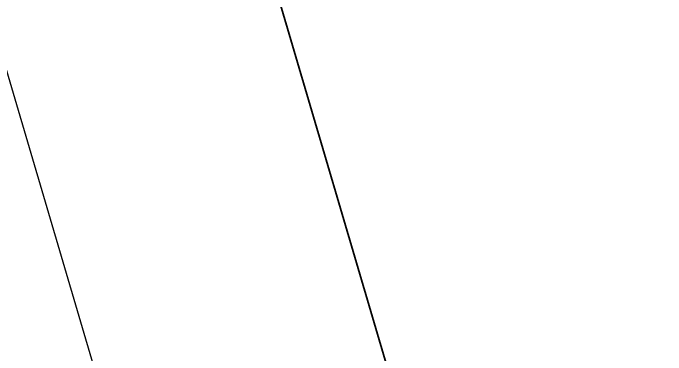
# Model space of a CAD drawing. Header units: millimetres. Extents: x 62878 to 70819, y -67946 to -61850.
# Drawn here: x 64159.34 to 64190.4, y -65557.2 to -65540.91 of the extents above; entities that cross this region are included whole.
import ezdxf

# ---------------------------------------------------------------- set-up
doc = ezdxf.new("R2010")
doc.units = ezdxf.units.MM
doc.layers.add('DOGRAMA', color=171, linetype='Continuous', lineweight=0)
doc.layers.add('DUVAR-GAZBETON', color=84, linetype='Continuous', lineweight=35)

msp = doc.modelspace()

# ---------------------------------------------------------------- linework, layer by layer
at = {"layer": 'DOGRAMA', "lineweight": -2}
msp.add_line((64165.88106226638, -65566.86720312483), (64139.36434052506, -65476.98678307726), dxfattribs=at)
at = {"layer": 'DUVAR-GAZBETON', "ltscale": 5}
msp.add_line((64145.51447628776, -65450.48456893033), (64605.20468270158, -67009.47454126891), dxfattribs=at)

doc.saveas('drawing.dxf')
